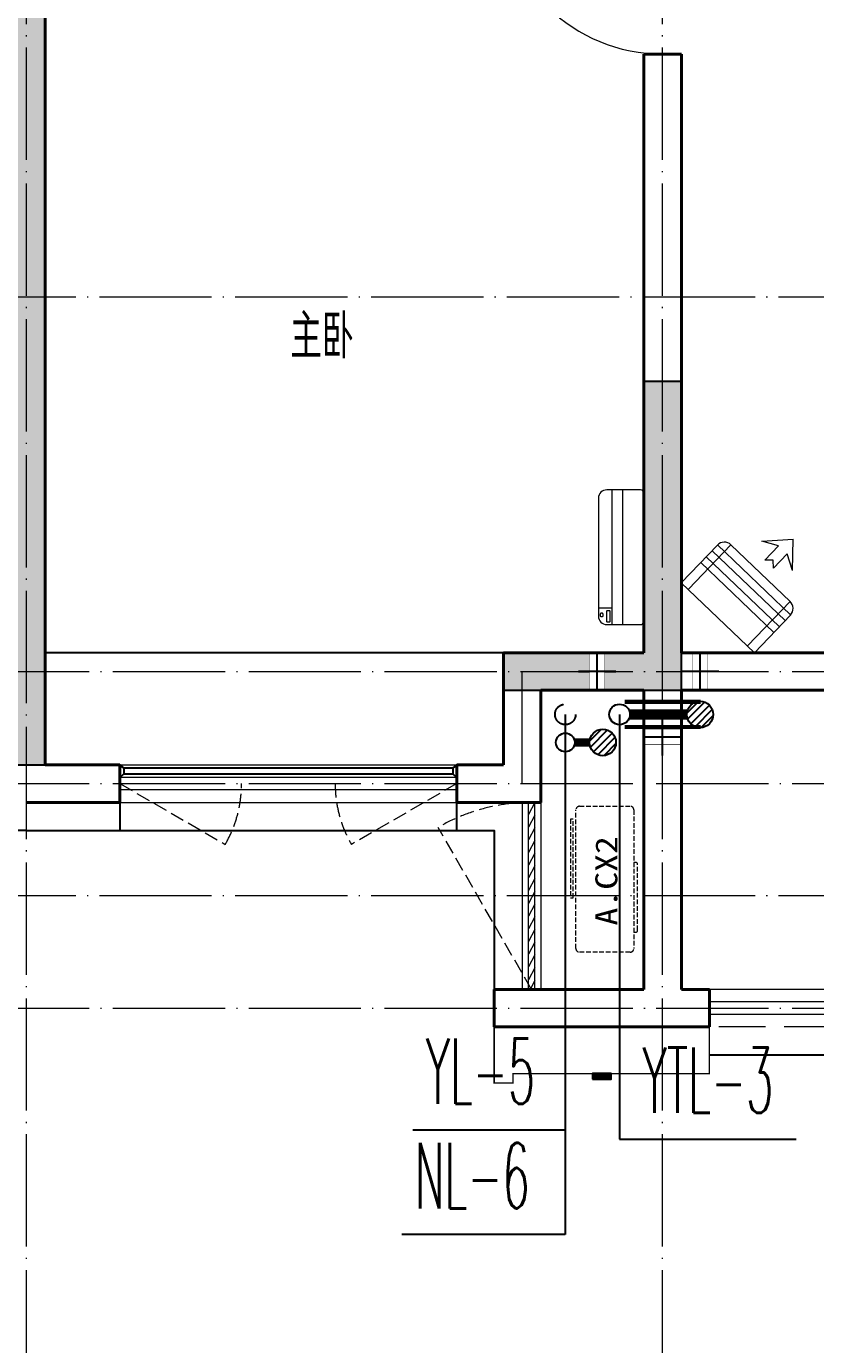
# Model space of a CAD drawing. Extents: x 27938 to 1042331, y -235042 to 1535213.
# Drawn here: x 706817 to 711034, y 594650 to 601697 of the extents above; entities that cross this region are included whole.
import ezdxf

# ---------------------------------------------------------------- set-up
doc = ezdxf.new("R2010")
doc.units = 0
doc.header["$LTSCALE"] = 1000
doc.header["$MEASUREMENT"] = 0
doc.linetypes.add('DASH', pattern=[0.35, 0.25, -0.1])
doc.linetypes.add('DOTE', pattern=[2.42, 2, -0.2, 0.02, -0.2])
for name, color, linetype in [('3-栏杆1', 135, 'Continuous'), ('3.5方案汇报，与郭总、侯月琴确定户型_t8$0$2020.03.04 -1安徽标准化洋房户型(UA）_t8_t8$0$看线', 154, 'Continuous'), ('COLUMN', 9, 'Continuous'), ('DIM_凝结', 3, 'Continuous'), ('DIM_阳台', 132, 'Continuous'), ('DIM_雨水', 3, 'Continuous'), ('EQUIP_地漏', 7, 'Continuous'), ('PIPE-凝结', 150, 'N'), ('PIPE-阳台', 132, 'YT'), ('PUB_TEXT', 4, 'Continuous'), ('VALVE_不分区给水', 7, 'Continuous'), ('VPIPE-凝结', 150, 'Continuous'), ('VPIPE-阳台', 132, 'YT'), ('VPIPE-雨水', 4, 'DASH'), ('保温', 6, 'Continuous'), ('机电标识类', 1, 'Continuous'), ('看线', 251, 'Continuous'), ('立面', 73, 'Continuous'), ('铝合金', 144, 'Continuous')]:
    doc.layers.add(name, color=color, linetype=linetype)
for name, color, linetype, lineweight in [('DOTE', 19, 'DOTE', 9), ('PUB_HATCH', 8, 'Continuous', 9), ('WALL', 9, 'Continuous', 40), ('WINDOW', 8, 'Continuous', 15), ('平面-栏杆', 135, 'Continuous', 15), ('平面-看线', 45, 'Continuous', 15), ('平面-空调室内机', 176, 'Continuous', 9), ('平面-空调预留孔', 173, 'Continuous', 15), ('空调', 76, 'Continuous', 13)]:
    doc.layers.add(name, color=color, linetype=linetype, lineweight=lineweight)
doc.styles.add('_TWT_SERIAL', font='simplex.shx', dxfattribs={"width": 0.6, "oblique": 10, "height": 3, "bigfont": 'aadri.shx'})
doc.styles.get("Standard").update_dxf_attribs({"font": 'gbenor.shx', "bigfont": 'gbcbig.shx'})
doc.styles.add('黑体', font='simhei.ttf')
doc.linetypes.add('N', pattern='A,3,-0.2,["N",Standard,S=0.25,R=0,X=-0.1,Y=-0.115],-0.2', length=3.4)
doc.linetypes.add('YT', pattern='A,3,-0.2,["YT",Standard,S=0.25,R=0,X=-0.1,Y=-0.115],-0.35', length=3.55)

# ---------------------------------------------------------------- blocks, each defined once
blk = doc.blocks.new('HFHFHFHFTF')
at = {"layer": 'PUB_HATCH'}
blk.add_hatch(color=256, dxfattribs=at).paths.add_polyline_path([(564216.6, 366523.7), (564216.6, 368173.7), (564016.6, 368173.7), (564016.6, 366723.7), (563266.6, 366723.7), (563266.6, 366523.7)])
at = {"layer": 'COLUMN', "color": 8}
for p, q in [((564216.6, 368173.7), (564016.6, 368173.7)), ((564016.6, 368173.7), (564016.6, 366723.7)), ((564216.6, 366523.7), (564216.6, 368173.7)), ((564016.6, 366723.7), (563266.6, 366723.7)), ((563266.6, 366723.7), (563266.6, 366523.7)), ((563266.6, 366523.7), (564216.6, 366523.7))]:
    blk.add_line(p, q, dxfattribs=at)
blk = doc.blocks.new('DSFDS')
at = {"layer": '3-栏杆1', "color": 0}
for p, q in [((490702.7, 517230.7), (490682.5, 517248.5)), ((490682.5, 517248.5), (490702.7, 517230.7)), ((492462.2, 517230.6), (490702.7, 517230.7)), ((490702.7, 517230.7), (490702.7, 517201.4)), ((492462.2, 517230.7), (492482.5, 517248.5)), ((492482.5, 517248.5), (492462.2, 517230.7)), ((492462.2, 517230.7), (492462.2, 517201.4)), ((490682.5, 517181.5), (490702.7, 517201.4)), ((490702.7, 517201.4), (492462.2, 517201.3)), ((492462.2, 517201.4), (492482.5, 517181.5)), ((492482.5, 517181.5), (492462.2, 517201.4))]:
    blk.add_line(p, q, dxfattribs=at)
blk = doc.blocks.new('dongkong')
at = {"color": 0}
blk.add_wipeout([(-603756, 210771), (-603756, 210570.8), (-603836, 210570.8), (-603836, 210771)], dxfattribs=at)
at = {"layer": '机电标识类', "color": 0, "linetype": 'DASH', "ltscale": 400}
for p, q in [((-603796, 210771), (-603796, 210570.8)), ((-603896, 210670.7), (-603696, 210670.7))]:
    blk.add_line(p, q, dxfattribs=at)
at = {"layer": '空调', "color": 0, "linetype": 'DASH', "const_width": 2}
blk.add_lwpolyline([(-603756, 210771), (-603756, 210570.8), (-603836, 210570.8), (-603836, 210771)], close=True, dxfattribs=at)
blk = doc.blocks.new('ferre')
at = {"layer": '平面-空调预留孔', "color": 0, "linetype": 'DASH', "ltscale": 0.1}
for p, q in [((93392.7, 115403.5), (93392.7, 115393.5)), ((93402.7, 115383.5), (93755.6, 115383.5)), ((93765.6, 115393.5), (93765.6, 115403.5))]:
    blk.add_line(p, q, dxfattribs=at)
blk.add_lwpolyline([(94045.9, 115403.5), (93305.9, 115403.5, -0.414214), (93285.9, 115423.5), (93285.9, 115693.5, -0.414214), (93305.9, 115713.5), (94045.9, 115713.5, -0.414214), (94065.9, 115693.5), (94065.9, 115423.5, -0.414214)], format="xyb", close=True, dxfattribs=at)
blk.add_lwpolyline([(93996.7, 115742.6), (93576.8, 115742.6), (93576.8, 115727.5), (93996.7, 115727.5)], close=True, dxfattribs=at)
for centre, start, end in [((93402.7, 115393.5), 180, 270), ((93755.6, 115393.5), 270, 0)]:
    blk.add_arc(centre, 10, start, end, dxfattribs=at)
at = {"layer": '平面-空调预留孔', "color": 0, "linetype": 'DASH', "ltscale": 0.1, "style": '黑体', "width": 1.2}
blk.add_text('A.CX2', height=117.05, dxfattribs=at).set_placement((93428.3, 115492.1))
blk = doc.blocks.new('fergve')
at = {"layer": '平面-空调预留孔', "color": 8, "linetype": 'DASH', "ltscale": 0.1}
blk.add_blockref('ferre', (25670, -60415.8), dxfattribs=at)
blk = doc.blocks.new('A$C001338C2')
at = {"color": 0}
for p, q in [((845, 303.6), (55, 303.6)), ((109.1, 214.8), (109.1, 303.6)), ((0, 248.6), (0, 22)), ((900, 22), (900, 248.6)), ((22, 0), (878, 0))]:
    blk.add_line(p, q, dxfattribs=at)
at = {"color": 0, "lineweight": 5}
for p, q in [((900, 214.8), (0, 214.8)), ((900, 143.2), (0, 143.2))]:
    blk.add_line(p, q, dxfattribs=at)
at = {"color": 0}
for points in [[(73.1, 275), (56.8, 275, -0.414214), (51.3, 280.5), (51.3, 283.4, -0.414214), (56.8, 288.9), (73.1, 288.9, -0.414214), (78.6, 283.4), (78.6, 280.5, -0.414214)], [(89.2, 226.4), (22.2, 226.4, -0.414214), (16.7, 231.9), (16.7, 243.1, -0.414214), (22.2, 248.6), (89.2, 248.6, -0.414214), (94.7, 243.1), (94.7, 231.9, -0.414214)]]:
    blk.add_lwpolyline(points, format="xyb", close=True, dxfattribs=at)
for centre, radius, start, end in [((55, 248.6), 55, 90, 180), ((845, 248.6), 55, 360, 90), ((22, 22), 22, 180, 270), ((878, 22), 22, 270, 360)]:
    blk.add_arc(centre, radius, start, end, dxfattribs=at)
blk = doc.blocks.new('dasdasf1sa2f31as32f')
at = {"color": 0}
for p, q in [((-116, 585.6), (43.3, 640.5)), ((82.7, 476.6), (43.3, 640.5)), ((-22.8, 585.5), (-116, 585.6)), ((-22.8, 585.5), (-73.4, 493.2)), ((-473.5, 259.7), (-339.5, 504)), ((-269.8, 524.3), (-427.7, 236.5)), ((134.6, 245.5), (-338.8, 505.1)), ((-269.8, 524.3), (113.7, 314)), ((-31.3, 504.4), (-73.4, 493.2)), ((-18.1, 462.9), (-31.3, 504.4)), ((32.4, 555.1), (-18.1, 462.9)), ((82.7, 476.6), (32.4, 555.1)), ((92.6, 168.8), (-380.9, 428.5)), ((114.7, 208.4), (-359.1, 468.2)), ((72.3, 131.9), (-401.1, 391.6)), ((113.7, 314), (-44.2, 26.2)), ((0, 0), (-473.5, 259.7)), ((134, 244.4), (0, 0))]:
    blk.add_line(p, q, dxfattribs=at)
for centre, start, end in [((-294.5, 479.4), 61.25933, 151.25933), ((89, 269), 331.25933, 61.25933)]:
    blk.add_arc(centre, 51.3, start, end, dxfattribs=at)
blk = doc.blocks.new('HFTHFFGHFH')
at = {"layer": 'DOTE', "linetype": 'DOTE', "ltscale": 0.3}
for p, q in [((560716.6, 594448.8), (560716.6, 612948.8)), ((564116.6, 594448.8), (564116.6, 602648.8)), ((587116.6, 600248.8), (534316.6, 600248.8)), ((534316.6, 598248.8), (587116.6, 598248.8)), ((563366.6, 597648.8), (563366.6, 598248.8)), ((534316.6, 597648.8), (587116.6, 597648.8)), ((587116.6, 597048.8), (534316.6, 597048.8)), ((534316.6, 596448.8), (587116.6, 596448.8))]:
    blk.add_line(p, q, dxfattribs=at)
blk = doc.blocks.new('A$C04040EB5')
at = {"layer": '保温', "linetype": 'Continuous', "ltscale": 10}
h = blk.add_hatch(dxfattribs=at)
h.set_pattern_fill('HEX', color=251, scale=10, angle=90, style=0)
h.set_pattern_definition([(90, (-503782.47, -516048.461), (-16.49778, 1e-15), [9.525, -19.05]), (210, (-503782.47, -516048.461), (8.24889, -14.2874966), [9.525, -19.05]), (150, (-503782.47, -516038.936), (-8.24889, -14.2874966), [9.525, -19.05])])
edge = h.paths.add_edge_path()
edge.add_line((200, 4800), (0, 4800))
edge.add_line((0, 4800), (0.1, 0))
edge.add_line((0.1, 0), (200.1, 0))
edge.add_line((200.1, 0), (200, 4800))
at = {"layer": '保温', "color": 251, "linetype": 'ByBlock', "ltscale": 10}
blk.add_line((0, 0), (200, 0), dxfattribs=at)
blk = doc.blocks.new('$WINLIB2D$00000001')
at = {"color": 0}
for points in [[(-0.5, 0.5), (-0.5, -0.5)], [(-0.5, 0.5), (0.5, 0.5)], [(0.5, -0.5), (0.5, 0.5)], [(0.5, 0.1667), (-0.5, 0.1667)], [(0.5, -0.1667), (-0.5, -0.1667)], [(-0.5, -0.5), (0.5, -0.5)]]:
    blk.add_lwpolyline(points, dxfattribs=at)
blk = doc.blocks.new('$DorLib2D$00000001')
for p, q in [((0.45, 0.975), (0.5, 0.975)), ((0.45, 0), (0.45, 0.975)), ((0.5, 0), (0.5, 0.975)), ((0.5, 0), (0.45, 0))]:
    blk.add_line(p, q)
at = {"lineweight": 13}
blk.add_arc((0.475, 0), 0.975, 91.46928, 180, dxfattribs=at)
blk = doc.blocks.new('$WINLIB2D$00000039')
at = {"color": 0}
for points in [[(-0.5, 0.5), (-0.5, -0.5)], [(0.5, 0.5), (-0.5, 0.5)], [(0.5, -0.5), (0.5, 0.5)], [(-0.5, 0.1667), (0.5, 0.1667)], [(-0.3839, -0.1667), (-0.448, 0.1667)], [(-0.3159, -0.1667), (-0.38, 0.1667)], [(-0.2479, -0.1667), (-0.312, 0.1667)], [(-0.1799, -0.1667), (-0.244, 0.1667)], [(-0.1119, -0.1667), (-0.176, 0.1667)], [(-0.0439, -0.1667), (-0.108, 0.1667)], [(0.0241, -0.1667), (-0.04, 0.1667)], [(0.0921, -0.1667), (0.028, 0.1667)], [(0.16, -0.1667), (0.0959, 0.1667)], [(0.228, -0.1667), (0.1639, 0.1667)], [(0.296, -0.1667), (0.2319, 0.1667)], [(0.364, -0.1667), (0.2999, 0.1667)], [(0.432, -0.1667), (0.3679, 0.1667)], [(0.5, -0.1667), (0.4359, 0.1667)], [(-0.4519, -0.1667), (-0.5, 0.0836)], [(-0.5, -0.1667), (0.5, -0.1667)], [(0.5, -0.5), (-0.5, -0.5)]]:
    blk.add_lwpolyline(points, dxfattribs=at)
blk = doc.blocks.new('$TwtSys$00000141')
for p, q in [((-141, 12), (-15, 138)), ((-141, 12), (-15, 138)), ((-131, -53), (53, 131)), ((-131, -53), (53, 131)), ((-100, -100), (100, 100)), ((-100, -100), (100, 100)), ((-49, -131), (131, 49)), ((-49, -131), (131, 49)), ((17, -138), (138, -17)), ((17, -138), (138, -17))]:
    blk.add_line(p, q)
blk.add_circle((0, 0), 141)
blk.add_circle((0, 0), 141)
blk = doc.blocks.new('$VALVE$00000533')
at = {"ltscale": 0.5, "const_width": 25}
for points in [[(-225, 75), (225, 75)], [(-225, -75), (225, -75)]]:
    blk.add_lwpolyline(points, dxfattribs=at)

msp = doc.modelspace()

# ---------------------------------------------------------------- hatches: boundary and pattern name
at = {"layer": '立面'}
h = msp.add_hatch(dxfattribs=at)
h.set_pattern_fill('ANSI31', color=8, scale=2)
h.set_pattern_definition([(45, (-178383.718, -199496.6525), (-2.24506403, 2.24506403), [])])
h.paths.add_polyline_path([(709841.6, 596068.8), (709941.6, 596068.8), (709941.6, 596098.8), (709841.6, 596098.8)])

# ---------------------------------------------------------------- linework, layer by layer
at = {"color": 8, "const_width": 8}
msp.add_lwpolyline([(709316.6, 596348.8), (709316.6, 596048.8), (709416.6, 596048.8), (709416.6, 596098.8), (710466.6, 596098.8), (710466.6, 596348.8)], dxfattribs=at)
at = {"layer": '3.5方案汇报，与郭总、侯月琴确定户型_t8$0$2020.03.04 -1安徽标准化洋房户型(UA）_t8_t8$0$看线', "color": 8, "ltscale": 10}
msp.add_lwpolyline([(709366.6, 598348.8), (706916.6, 598348.8)], dxfattribs=at)
at = {"layer": 'DIM_凝结'}
for p, q in [((709696.6, 597868.8), (709696.6, 595238.1)), ((709696.6, 595238.1), (708822.9, 595238.1))]:
    msp.add_line(p, q, dxfattribs=at)
at = {"layer": 'DIM_阳台'}
for p, q in [((709986.6, 598018.8), (709986.6, 595748.7)), ((709986.6, 595748.7), (710930.8, 595748.7))]:
    msp.add_line(p, q, dxfattribs=at)
at = {"layer": 'DIM_雨水'}
for p, q in [((709696.6, 598018.8), (709696.6, 595797.1)), ((709696.6, 595797.1), (708880.9, 595797.1))]:
    msp.add_line(p, q, dxfattribs=at)
at = {"layer": 'PIPE-凝结', "const_width": 45}
msp.add_lwpolyline([(709746.6, 597868.8), (709826.1, 597868.8)], dxfattribs=at)
at = {"layer": 'VPIPE-凝结'}
msp.add_circle((709696.6, 597868.8), 50, dxfattribs=at)
at = {"layer": 'VPIPE-阳台'}
msp.add_circle((709986.6, 598018.8), 55, dxfattribs=at)
at = {"layer": 'VPIPE-雨水'}
msp.add_circle((709696.6, 598018.8), 55, dxfattribs=at)
at = {"layer": 'WALL', "color": 8}
for p, q in [((706916.6, 602548.8), (706916.6, 597748.8)), ((710316.6, 601548.8), (710116.6, 601548.8)), ((710116.6, 601548.8), (710116.6, 598348.8)), ((709366.6, 597748.8), (709366.6, 598348.8)), ((709566.6, 597548.8), (709566.6, 598148.8)), ((707316.6, 597748.8), (706916.6, 597748.8)), ((707316.6, 597548.8), (707316.6, 597748.8)), ((709366.6, 597748.8), (709116.6, 597748.8)), ((709116.6, 597748.8), (709116.6, 597548.8)), ((706816.6, 597548.8), (707316.6, 597548.8)), ((709116.6, 597548.8), (709566.6, 597548.8)), ((710116.6, 596548.8), (709316.6, 596548.8)), ((709316.6, 596348.8), (709316.6, 596548.8)), ((710316.6, 596548.8), (710466.6, 596548.8)), ((710466.6, 596548.8), (710466.6, 596348.8)), ((710216.6, 596348.8), (709316.6, 596348.8)), ((710216.6, 596348.8), (710466.6, 596348.8))]:
    msp.add_line(p, q, dxfattribs=at)
at = {"layer": 'WINDOW', "color": 8, "linetype": 'DASH', "ltscale": 0.3}
for points in [[(707316.6, 597648.8), (707879.7, 597324.2, 0.131485), (707966.6, 597648.8)], [(709116.6, 597648.8), (708553.5, 597324.2, -0.131485), (708466.6, 597648.8)], [(709516.6, 596548.8), (709016.6, 597414.8, -0.131652), (709516.6, 597548.8)]]:
    msp.add_lwpolyline(points, format="xyb", dxfattribs=at)
at = {"layer": '平面-栏杆', "color": 8}
for points in [[(714966.6, 596482.1), (710466.6, 596482.1)], [(714966.6, 596415.5), (710466.6, 596415.5)]]:
    msp.add_lwpolyline(points, dxfattribs=at)
at = {"layer": '平面-看线', "color": 8}
msp.add_lwpolyline([(714966.6, 596548.8), (710466.6, 596548.8)], dxfattribs=at)
at = {"layer": '平面-看线', "color": 8, "linetype": 'DASH'}
msp.add_lwpolyline([(714966.6, 596348.8), (710466.6, 596348.8)], dxfattribs=at)
at = {"layer": '看线', "color": 8, "ltscale": 0.5}
for points in [[(707316.6, 597548.8), (707316.6, 597398.8), (709116.6, 597398.8), (709116.6, 597548.8)], [(706816.6, 597398.8), (704316.6, 597398.8), (704316.6, 596548.8)], [(706816.6, 597398.8), (709316.6, 597398.8), (709316.6, 596548.8)], [(710466.6, 596198.8), (714966.6, 596198.8)]]:
    msp.add_lwpolyline(points, dxfattribs=at)
at = {"layer": '立面', "color": 8}
msp.add_lwpolyline([(709841.6, 596068.8), (709941.6, 596068.8), (709941.6, 596098.8), (709841.6, 596098.8)], close=True, dxfattribs=at)
at = {"layer": '铝合金', "color": 8}
msp.add_lwpolyline([(709841.6, 596068.8), (709941.6, 596068.8), (709941.6, 596098.8), (709841.6, 596098.8)], close=True, dxfattribs=at)

# ---------------------------------------------------------------- block references
at = {"color": 8}
for name, p in [('HFHFHFHFTF', (146100, 231625.1)), ('A$C04040EB5', (706716.6, 597748.8))]:
    msp.add_blockref(name, p, dxfattribs=at)
at = {"color": 8, "rotation": 90}
msp.add_blockref('fergve', (765050.7, 477792), dxfattribs=at)
at = {"layer": '3-栏杆1', "color": 8}
msp.add_blockref('DSFDS', (216634.1, 80500.3), dxfattribs=at)
at = {"layer": 'EQUIP_地漏', "xscale": 0.5, "yscale": 0.5, "zscale": 0.5, "rotation": 180}
msp.add_blockref('$TwtSys$00000141', (709896.6, 597868.8), dxfattribs=at)
at = {"layer": 'WINDOW'}
for name, p, xscale, yscale, zscale, rotation in [('$DorLib2D$00000001', (710216.6, 601998.8), -900, -900, -900, 270.0000000020753), ('$WINLIB2D$00000001', (708216.6, 597648.8), 1800, -199.9999999990687, 1800, 359.9999999997785), ('$WINLIB2D$00000039', (709516.6, 597048.8), -1000, -100, -1000, 270)]:
    msp.add_blockref(name, p, dxfattribs=dict(at, xscale=xscale, yscale=yscale, zscale=zscale, rotation=rotation))
at = {"layer": '平面-空调预留孔', "color": 8, "xscale": 0.800000000046565, "yscale": 0.800000000046565, "zscale": 0.800000000046565, "rotation": 90.00000023343017}
msp.add_blockref('A$C001338C2', (710116.5, 598498.8), dxfattribs=at)

# ---------------------------------------------------------------- texts
at = {"layer": 'DIM_凝结', "color": 7, "style": '_TWT_SERIAL', "width": 0.48}
msp.add_text('NL-6', height=350, dxfattribs=at).set_placement((708892.9, 595378.1))
at = {"layer": 'DIM_阳台', "color": 7, "style": '_TWT_SERIAL', "width": 0.48}
msp.add_text('YTL-3', height=350, dxfattribs=at).set_placement((710108.8, 595888.7))
at = {"layer": 'DIM_雨水', "color": 7, "style": '_TWT_SERIAL', "width": 0.48}
msp.add_text('YL-5', height=350, dxfattribs=at).set_placement((708950.9, 595937.1))
at = {"layer": 'PUB_TEXT', "color": 8}
msp.add_text('主卧', height=236.31, dxfattribs=at).set_placement((708225.7, 599921))

# ---------------------------------------------------------------- next in the draw order: block references
at = {"layer": '平面-空调室内机', "color": 8, "ltscale": 0.3, "xscale": -1, "rotation": 180}
msp.add_blockref('dongkong', (1313662.5, 808919.6), dxfattribs=at)
at = {"layer": '平面-空调室内机', "color": 8, "ltscale": 0.3}
for p, rotation in [((106620.5, 808919.6), 180), ((920887.3, 1201694.9), 89.99999999999999)]:
    msp.add_blockref('dongkong', p, dxfattribs=dict(at, rotation=rotation))

# ---------------------------------------------------------------- next in the draw order: linework, layer by layer
at = {"layer": 'PIPE-阳台', "const_width": 55}
msp.add_lwpolyline([(710041.6, 598018.8), (710346.1, 598018.8)], dxfattribs=at)
at = {"layer": 'WALL', "color": 8}
for p, q in [((710316.6, 598348.8), (710316.6, 601548.8)), ((711266.6, 598348.8), (710316.6, 598348.8)), ((710116.6, 596548.8), (710116.6, 598148.8)), ((710316.6, 596548.8), (710316.6, 598148.8)), ((710316.6, 598148.8), (711266.6, 598148.8))]:
    msp.add_line(p, q, dxfattribs=at)

# ---------------------------------------------------------------- next in the draw order: block references
at = {"layer": 'EQUIP_地漏', "xscale": 0.5, "yscale": 0.5, "zscale": 0.5, "rotation": 180}
msp.add_blockref('$TwtSys$00000141', (710416.6, 598018.8), dxfattribs=at)
at = {"layer": 'VALVE_不分区给水', "xscale": -0.8999999999999999, "yscale": -0.8999999999999999, "zscale": 0.8999999999999999}
msp.add_blockref('$VALVE$00000533', (710216.6, 598018.8), dxfattribs=at)
at = {"layer": '平面-空调室内机', "color": 8, "ltscale": 0.3, "rotation": 180}
msp.add_blockref('dongkong', (106070.4, 808919.6), dxfattribs=at)
at = {"layer": '平面-空调预留孔', "color": 8, "rotation": 344.9999999966897}
msp.add_blockref('dasdasf1sa2f31as32f', (710706.7, 598348.8), dxfattribs=at)

# ---------------------------------------------------------------- next in the draw order: linework, layer by layer
at = {"layer": 'WALL', "color": 8}
for p, q in [((709366.6, 598348.8), (710116.6, 598348.8)), ((709566.6, 598148.8), (710116.6, 598148.8))]:
    msp.add_line(p, q, dxfattribs=at)

# ---------------------------------------------------------------- next in the draw order: block references
msp.add_blockref('HFTHFFGHFH', (146100, 0))

doc.saveas('drawing.dxf')
